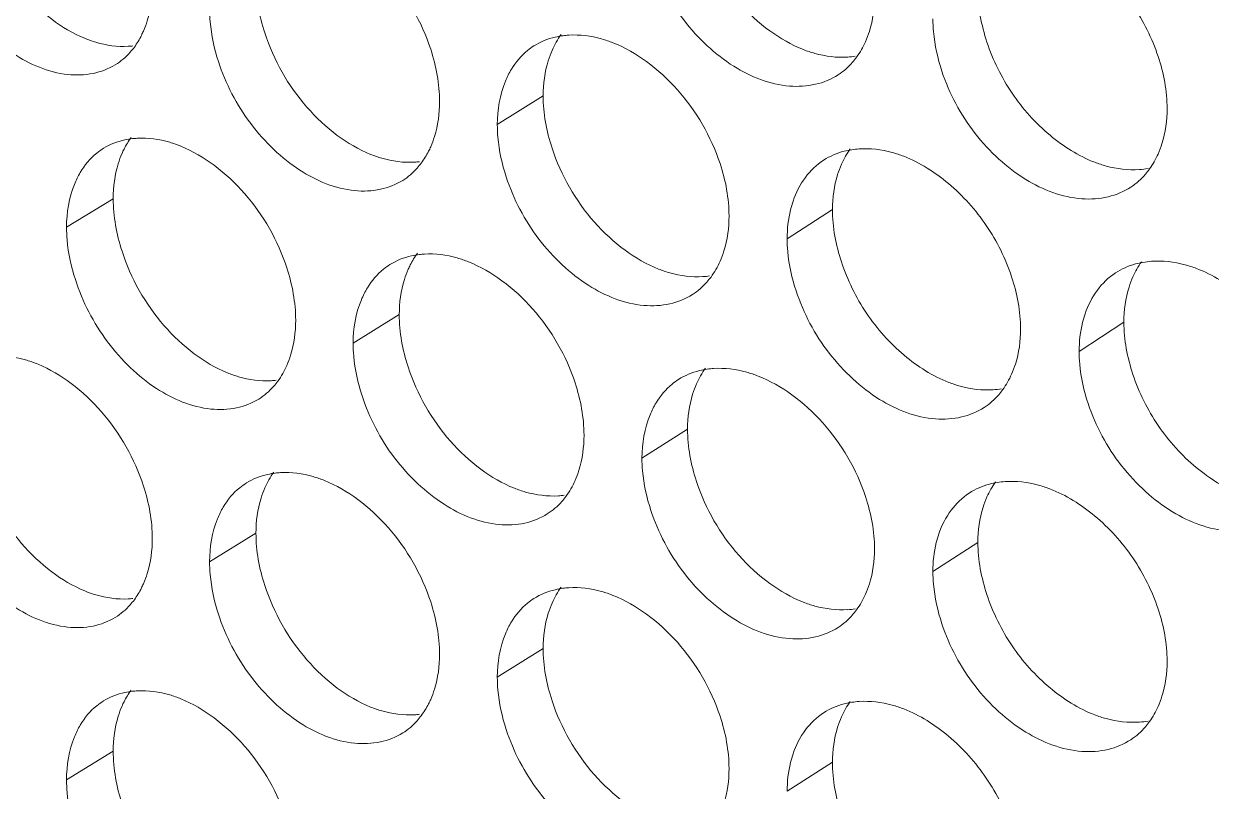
# Model space of a CAD drawing. Header units: millimetres. Extents: x 1177 to 4147, y 93 to 2194.
# Drawn here: x 2623.16 to 2640.08, y 692.39 to 703.32 of the extents above; entities that cross this region are included whole.
import ezdxf

# ---------------------------------------------------------------- set-up
doc = ezdxf.new("R2010")
doc.units = ezdxf.units.MM
doc.header["$LTSCALE"] = 0.1
doc.layers.get('0').update_dxf_attribs({"lineweight": 13})
doc.layers.add('标注', color=251, linetype='Continuous', lineweight=9)

# ---------------------------------------------------------------- blocks, each defined once
blk = doc.blocks.new('02')
for points, knots in [([(4627.348, 522.744), (4597.363, 531.299), (4553.55, 545.69), (4497.641, 568.487), (4458.71, 586.649), (4422.281, 606.068), (4388.51, 626.659), (4357.551, 648.334), (4338.416, 663.815), (4329.392, 671.722)], [0, 0, 0, 0, 0.278685, 0.411475, 0.539478, 0.662459, 0.780251, 0.892768, 1, 1, 1, 1]), ([(4626.906, 521.428), (4597.052, 529.945), (4553.424, 544.261), (4497.732, 566.923), (4458.929, 584.973), (4422.597, 604.269), (4388.892, 624.729), (4357.964, 646.263), (4338.829, 661.641), (4329.798, 669.496)], [0, 0, 0, 0, 0.278468, 0.411196, 0.539177, 0.662176, 0.780023, 0.892638, 1, 1, 1, 1]), ([(4628.518, 518.372), (4598.337, 526.935), (4554.235, 541.353), (4497.955, 564.22), (4458.766, 582.448), (4422.099, 601.945), (4388.114, 622.628), (4356.965, 644.402), (4337.717, 659.96), (4328.641, 667.907)], [0, 0, 0, 0, 0.278732, 0.411552, 0.539576, 0.662563, 0.780343, 0.892822, 1, 1, 1, 1]), ([(4328.202, 667.332), (4337.3, 659.316), (4356.601, 643.626), (4387.852, 621.677), (4421.956, 600.844), (4458.755, 581.215), (4498.091, 562.874), (4554.59, 539.876), (4598.873, 525.389), (4629.18, 516.79)], [0, 0, 0, 0, 0.107262, 0.219794, 0.337581, 0.460553, 0.588547, 0.721328, 1, 1, 1, 1])]:
    blk.add_open_spline(points, degree=3, knots=knots)
at = {"layer": '标注'}
for p, q in [((4527.071, 594.55), (4526.138, 593.963)), ((4518.32, 592.454), (4517.37, 591.874)), ((4518.32, 592.454), (4517.37, 591.874)), ((4532.96, 592.232), (4532.038, 591.64)), ((4524.143, 590.095), (4523.204, 589.51)), ((4524.143, 590.095), (4523.204, 589.51)), ((4538.893, 589.941), (4537.982, 589.345)), ((4530.01, 587.763), (4529.082, 587.173)), ((4530.01, 587.763), (4529.082, 587.173)), ((4521.226, 585.646), (4520.281, 585.064)), ((4535.921, 585.458), (4535.004, 584.864)), ((4535.921, 585.458), (4535.004, 584.864)), ((4527.071, 583.3), (4526.138, 582.713)), ((4518.32, 581.204), (4517.37, 580.624)), ((4532.96, 580.982), (4532.038, 580.39))]:
    blk.add_line(p, q, dxfattribs=at)
for centre, radius, start, end in [((4527.696, 594.084), 1.703, 93.4995, 97.4403), ((4518.536, 597.211), 1.657, 273.1165, 276.3409), ((4533.162, 597.039), 1.705, 273.7086, 278.7138), ((4518.899, 592.016), 1.671, 93.1402, 96.3143), ((4518.899, 592.016), 1.671, 93.1402, 96.3143), ((4533.615, 591.753), 1.719, 93.732, 98.663), ((4524.353, 594.876), 1.681, 273.3584, 276.8634), ((4539.089, 594.766), 1.722, 273.9384, 279.9366), ((4524.753, 589.635), 1.695, 93.382, 96.8256), ((4524.753, 589.635), 1.695, 93.382, 96.8256), ((4539.577, 589.449), 1.735, 93.9617, 99.8775), ((4530.215, 592.561), 1.697, 273.5926, 278.0992), ((4530.65, 587.29), 1.711, 93.6161, 98.0527), ((4530.65, 587.29), 1.711, 93.6161, 98.0527), ((4521.439, 590.412), 1.666, 273.2354, 276.9082), ((4521.439, 590.412), 1.666, 273.2354, 276.9082), ((4536.12, 590.274), 1.714, 273.8238, 279.3262), ((4521.82, 585.201), 1.68, 93.2591, 96.8777), ((4536.59, 584.972), 1.727, 93.8472, 99.2713), ((4536.59, 584.972), 1.727, 93.8472, 99.2713), ((4527.279, 588.09), 1.689, 273.4759, 277.4824), ((4527.279, 588.09), 1.689, 273.4759, 277.4824), ((4527.696, 582.834), 1.703, 93.4995, 97.4403), ((4518.536, 585.961), 1.657, 273.1165, 276.3409), ((4533.162, 585.789), 1.705, 273.7086, 278.7138), ((4533.162, 585.789), 1.705, 273.7086, 278.7138), ((4518.899, 580.766), 1.671, 93.1402, 96.3143), ((4533.615, 580.503), 1.719, 93.732, 98.663), ((4524.353, 583.626), 1.681, 273.3584, 276.8634), ((4539.089, 583.516), 1.722, 273.9384, 279.9366), ((4539.089, 583.516), 1.722, 273.9384, 279.9366)]:
    blk.add_arc(centre, radius, start, end, dxfattribs=at)
for points, knots in [([(4515.425, 599.27), (4515.425, 598.909), (4515.6, 597.97), (4516.216, 596.874), (4517.032, 596.1), (4517.5, 595.817), (4517.74, 595.719)], [0, 0, 0, 0, 0.243755, 0.63494, 0.825083, 1, 1, 1, 1]), ([(4530.01, 599.013), (4530.01, 598.652), (4530.189, 597.714), (4530.818, 596.624), (4531.649, 595.861), (4532.126, 595.584), (4532.37, 595.489)], [0, 0, 0, 0, 0.242946, 0.633213, 0.82381, 1, 1, 1, 1]), ([(4524.963, 594.431), (4524.963, 594.791), (4524.785, 595.73), (4524.159, 596.822), (4523.334, 597.591), (4522.86, 597.871), (4522.619, 597.968)], [0, 0, 0, 0, 0.243126, 0.633835, 0.824352, 1, 1, 1, 1]), ([(4539.773, 594.287), (4539.773, 594.647), (4539.628, 595.395), (4539.118, 596.419), (4538.355, 597.266), (4537.717, 597.67), (4537.385, 597.797)], [0, 0, 0, 0, 0.242103, 0.502254, 0.761298, 1, 1, 1, 1]), ([(4514.648, 597.624), (4514.793, 597.173), (4515.124, 596.527), (4515.744, 595.824), (4516.404, 595.282), (4517.165, 594.953), (4517.903, 594.975), (4518.224, 595.096), (4518.362, 595.181)], [0, 0, 0, 0, 0.285015, 0.426566, 0.56171, 0.798641, 0.902454, 1, 1, 1, 1]), ([(4529.265, 597.358), (4529.413, 596.905), (4529.755, 596.258), (4530.393, 595.559), (4531.074, 595.024), (4531.856, 594.711), (4532.608, 594.753), (4532.934, 594.884), (4533.074, 594.974)], [0, 0, 0, 0, 0.283024, 0.423982, 0.55887, 0.796498, 0.901283, 1, 1, 1, 1]), ([(4521.226, 596.896), (4521.226, 596.536), (4521.402, 595.597), (4522.024, 594.504), (4522.845, 593.733), (4523.318, 593.453), (4523.559, 593.356)], [0, 0, 0, 0, 0.243429, 0.634245, 0.824571, 1, 1, 1, 1]), ([(4518.936, 595.866), (4518.965, 595.934), (4519.074, 596.229), (4519.116, 596.547), (4519.116, 596.787)], [0, 0, 0, 0, 0.236199, 1, 1, 1, 1]), ([(4533.633, 595.651), (4533.664, 595.72), (4533.774, 596.015), (4533.817, 596.334), (4533.817, 596.574)], [0, 0, 0, 0, 0.236936, 1, 1, 1, 1]), ([(4535.921, 596.708), (4535.921, 596.348), (4536.065, 595.6), (4536.572, 594.575), (4537.331, 593.727), (4537.967, 593.323), (4538.298, 593.196)], [0, 0, 0, 0, 0.242407, 0.502714, 0.761597, 1, 1, 1, 1]), ([(4520.281, 596.314), (4520.281, 596.227), (4520.299, 595.866), (4520.377, 595.509), (4520.461, 595.247)], [0, 0, 0, 0, 0.239348, 1, 1, 1, 1]), ([(4535.004, 596.114), (4535.004, 596.028), (4535.022, 595.667), (4535.102, 595.311), (4535.188, 595.05)], [0, 0, 0, 0, 0.239546, 1, 1, 1, 1]), ([(4518.75, 595.541), (4518.805, 595.616), (4518.87, 595.724), (4518.923, 595.837), (4518.936, 595.866)], [0, 0, 0, 0, 0.744058, 1, 1, 1, 1]), ([(4517.74, 595.719), (4517.814, 595.688), (4518.098, 595.588), (4518.405, 595.544), (4518.626, 595.557)], [0, 0, 0, 0, 0.265516, 1, 1, 1, 1]), ([(4527.475, 595.773), (4527.422, 595.766), (4527.215, 595.729), (4527.016, 595.648), (4526.884, 595.565)], [0, 0, 0, 0, 0.256726, 1, 1, 1, 1]), ([(4528.493, 595.629), (4528.417, 595.659), (4528.127, 595.757), (4527.816, 595.798), (4527.592, 595.784)], [0, 0, 0, 0, 0.265131, 1, 1, 1, 1]), ([(4530.855, 592.103), (4530.855, 592.463), (4530.675, 593.402), (4530.044, 594.491), (4529.212, 595.255), (4528.736, 595.533), (4528.493, 595.629)], [0, 0, 0, 0, 0.242804, 0.633144, 0.823843, 1, 1, 1, 1]), ([(4518.362, 595.181), (4518.475, 595.25), (4518.612, 595.367), (4518.723, 595.505), (4518.75, 595.541)], [0, 0, 0, 0, 0.744664, 1, 1, 1, 1]), ([(4526.884, 595.565), (4526.838, 595.536), (4526.659, 595.407), (4526.513, 595.233), (4526.427, 595.091)], [0, 0, 0, 0, 0.246012, 1, 1, 1, 1]), ([(4527.253, 595.473), (4527.223, 595.404), (4527.113, 595.109), (4527.071, 594.79), (4527.071, 594.55)], [0, 0, 0, 0, 0.236551, 1, 1, 1, 1]), ([(4532.37, 595.489), (4532.445, 595.46), (4532.736, 595.362), (4533.048, 595.323), (4533.272, 595.338)], [0, 0, 0, 0, 0.264749, 1, 1, 1, 1]), ([(4520.461, 595.247), (4520.608, 594.795), (4520.943, 594.149), (4521.57, 593.447), (4522.239, 592.908), (4523.008, 592.586), (4523.752, 592.616), (4524.075, 592.741), (4524.214, 592.827)], [0, 0, 0, 0, 0.284212, 0.425524, 0.560563, 0.797774, 0.901979, 1, 1, 1, 1]), ([(4533.074, 594.974), (4533.184, 595.045), (4533.317, 595.163), (4533.426, 595.3), (4533.452, 595.336)], [0, 0, 0, 0, 0.745243, 1, 1, 1, 1]), ([(4526.427, 595.091), (4526.379, 595.013), (4526.203, 594.663), (4526.138, 594.263), (4526.138, 593.963)], [0, 0, 0, 0, 0.233654, 1, 1, 1, 1]), ([(4535.188, 595.05), (4535.338, 594.596), (4535.684, 593.948), (4536.329, 593.252), (4537.019, 592.72), (4537.809, 592.413), (4538.567, 592.463), (4538.895, 592.599), (4539.035, 592.691)], [0, 0, 0, 0, 0.282242, 0.422968, 0.557759, 0.795664, 0.900828, 1, 1, 1, 1]), ([(4524.782, 593.51), (4524.812, 593.578), (4524.921, 593.873), (4524.963, 594.191), (4524.963, 594.431)], [0, 0, 0, 0, 0.236494, 1, 1, 1, 1]), ([(4527.071, 594.55), (4527.071, 594.19), (4527.249, 593.252), (4527.876, 592.16), (4528.704, 591.395), (4529.179, 591.117), (4529.422, 591.021)], [0, 0, 0, 0, 0.243106, 0.633556, 0.824063, 1, 1, 1, 1]), ([(4539.589, 593.364), (4539.619, 593.432), (4539.73, 593.728), (4539.773, 594.047), (4539.773, 594.287)], [0, 0, 0, 0, 0.23723, 1, 1, 1, 1]), ([(4526.138, 593.963), (4526.138, 593.877), (4526.155, 593.516), (4526.234, 593.159), (4526.319, 592.897)], [0, 0, 0, 0, 0.239426, 1, 1, 1, 1]), ([(4518.715, 593.677), (4518.662, 593.671), (4518.455, 593.638), (4518.255, 593.561), (4518.122, 593.48)], [0, 0, 0, 0, 0.257038, 1, 1, 1, 1]), ([(4518.715, 593.677), (4518.662, 593.671), (4518.455, 593.638), (4518.255, 593.561), (4518.122, 593.48)], [0, 0, 0, 0, 0.257038, 1, 1, 1, 1]), ([(4518.684, 593.7), (4518.63, 593.625), (4518.565, 593.518), (4518.512, 593.405), (4518.499, 593.376)], [0, 0, 0, 0, 0.744038, 1, 1, 1, 1]), ([(4518.684, 593.7), (4518.63, 593.625), (4518.565, 593.518), (4518.512, 593.405), (4518.499, 593.376)], [0, 0, 0, 0, 0.744038, 1, 1, 1, 1]), ([(4519.698, 593.523), (4519.624, 593.553), (4519.338, 593.654), (4519.03, 593.697), (4518.807, 593.685)], [0, 0, 0, 0, 0.265596, 1, 1, 1, 1]), ([(4519.698, 593.523), (4519.624, 593.553), (4519.338, 593.654), (4519.03, 593.697), (4518.807, 593.685)], [0, 0, 0, 0, 0.265596, 1, 1, 1, 1]), ([(4518.122, 593.48), (4518.074, 593.45), (4517.887, 593.318), (4517.737, 593.137), (4517.649, 592.988)], [0, 0, 0, 0, 0.245477, 1, 1, 1, 1]), ([(4518.122, 593.48), (4518.074, 593.45), (4517.887, 593.318), (4517.737, 593.137), (4517.649, 592.988)], [0, 0, 0, 0, 0.245477, 1, 1, 1, 1]), ([(4522.034, 589.98), (4522.034, 590.341), (4521.856, 591.28), (4521.233, 592.373), (4520.411, 593.144), (4519.939, 593.425), (4519.698, 593.523)], [0, 0, 0, 0, 0.243289, 0.634182, 0.824608, 1, 1, 1, 1]), ([(4522.034, 589.98), (4522.034, 590.341), (4521.856, 591.28), (4521.233, 592.373), (4520.411, 593.144), (4519.939, 593.425), (4519.698, 593.523)], [0, 0, 0, 0, 0.243289, 0.634182, 0.824608, 1, 1, 1, 1]), ([(4524.591, 593.179), (4524.647, 593.255), (4524.714, 593.364), (4524.769, 593.48), (4524.782, 593.51)], [0, 0, 0, 0, 0.744156, 1, 1, 1, 1]), ([(4533.356, 593.452), (4533.304, 593.444), (4533.102, 593.404), (4532.909, 593.322), (4532.78, 593.24)], [0, 0, 0, 0, 0.256287, 1, 1, 1, 1]), ([(4534.41, 593.317), (4534.334, 593.347), (4534.042, 593.444), (4533.729, 593.483), (4533.503, 593.468)], [0, 0, 0, 0, 0.264829, 1, 1, 1, 1]), ([(4518.499, 593.376), (4518.469, 593.308), (4518.361, 593.012), (4518.32, 592.694), (4518.32, 592.454)], [0, 0, 0, 0, 0.236109, 1, 1, 1, 1]), ([(4518.499, 593.376), (4518.469, 593.308), (4518.361, 593.012), (4518.32, 592.694), (4518.32, 592.454)], [0, 0, 0, 0, 0.236109, 1, 1, 1, 1]), ([(4523.559, 593.356), (4523.633, 593.326), (4523.92, 593.227), (4524.229, 593.185), (4524.452, 593.198)], [0, 0, 0, 0, 0.265204, 1, 1, 1, 1]), ([(4524.214, 592.827), (4524.323, 592.895), (4524.456, 593.01), (4524.565, 593.144), (4524.591, 593.179)], [0, 0, 0, 0, 0.745099, 1, 1, 1, 1]), ([(4532.78, 593.24), (4532.637, 593.148), (4532.377, 592.897), (4532.218, 592.577), (4532.159, 592.405)], [0, 0, 0, 0, 0.484049, 1, 1, 1, 1]), ([(4536.79, 589.802), (4536.79, 590.162), (4536.645, 590.91), (4536.137, 591.935), (4535.377, 592.783), (4534.741, 593.189), (4534.41, 593.317)], [0, 0, 0, 0, 0.242263, 0.502569, 0.761592, 1, 1, 1, 1]), ([(4538.298, 593.196), (4538.374, 593.167), (4538.667, 593.07), (4538.981, 593.033), (4539.207, 593.048)], [0, 0, 0, 0, 0.264454, 1, 1, 1, 1]), ([(4517.649, 592.988), (4517.603, 592.911), (4517.433, 592.564), (4517.37, 592.17), (4517.37, 591.874)], [0, 0, 0, 0, 0.233202, 1, 1, 1, 1]), ([(4517.649, 592.988), (4517.603, 592.911), (4517.433, 592.564), (4517.37, 592.17), (4517.37, 591.874)], [0, 0, 0, 0, 0.233202, 1, 1, 1, 1]), ([(4533.143, 593.155), (4533.113, 593.087), (4533.003, 592.791), (4532.96, 592.472), (4532.96, 592.232)], [0, 0, 0, 0, 0.236846, 1, 1, 1, 1]), ([(4539.035, 592.691), (4539.145, 592.763), (4539.279, 592.883), (4539.388, 593.022), (4539.415, 593.059)], [0, 0, 0, 0, 0.745335, 1, 1, 1, 1]), ([(4526.319, 592.897), (4526.467, 592.445), (4526.807, 591.798), (4527.441, 591.099), (4528.118, 590.562), (4528.895, 590.246), (4529.645, 590.284), (4529.97, 590.413), (4530.11, 590.502)], [0, 0, 0, 0, 0.283418, 0.424493, 0.559431, 0.79692, 0.901513, 1, 1, 1, 1]), ([(4518.32, 592.454), (4518.32, 592.094), (4518.495, 591.155), (4519.114, 590.06), (4519.933, 589.288), (4520.403, 589.007), (4520.644, 588.909)], [0, 0, 0, 0, 0.243591, 0.634592, 0.824826, 1, 1, 1, 1]), ([(4518.32, 592.454), (4518.32, 592.094), (4518.495, 591.155), (4519.114, 590.06), (4519.933, 589.288), (4520.403, 589.007), (4520.644, 588.909)], [0, 0, 0, 0, 0.243591, 0.634592, 0.824826, 1, 1, 1, 1]), ([(4532.159, 592.405), (4532.139, 592.347), (4532.066, 592.098), (4532.038, 591.837), (4532.038, 591.64)], [0, 0, 0, 0, 0.239111, 1, 1, 1, 1]), ([(4532.96, 592.232), (4532.96, 591.872), (4533.104, 591.124), (4533.608, 590.098), (4534.364, 589.248), (4534.999, 588.842), (4535.328, 588.714)], [0, 0, 0, 0, 0.242567, 0.503029, 0.761892, 1, 1, 1, 1]), ([(4530.672, 591.181), (4530.702, 591.249), (4530.812, 591.544), (4530.855, 591.863), (4530.855, 592.103)], [0, 0, 0, 0, 0.236789, 1, 1, 1, 1]), ([(4517.37, 591.874), (4517.37, 591.787), (4517.387, 591.426), (4517.465, 591.069), (4517.549, 590.807)], [0, 0, 0, 0, 0.23931, 1, 1, 1, 1]), ([(4517.37, 591.874), (4517.37, 591.787), (4517.387, 591.426), (4517.465, 591.069), (4517.549, 590.807)], [0, 0, 0, 0, 0.23931, 1, 1, 1, 1]), ([(4532.038, 591.64), (4532.038, 591.554), (4532.055, 591.193), (4532.135, 590.836), (4532.221, 590.576)], [0, 0, 0, 0, 0.239506, 1, 1, 1, 1]), ([(4524.551, 591.318), (4524.497, 591.312), (4524.288, 591.276), (4524.086, 591.197), (4523.953, 591.113)], [0, 0, 0, 0, 0.256955, 1, 1, 1, 1]), ([(4524.551, 591.318), (4524.497, 591.312), (4524.288, 591.276), (4524.086, 591.197), (4523.953, 591.113)], [0, 0, 0, 0, 0.256955, 1, 1, 1, 1]), ([(4524.514, 591.347), (4524.458, 591.271), (4524.391, 591.162), (4524.337, 591.046), (4524.324, 591.017)], [0, 0, 0, 0, 0.744132, 1, 1, 1, 1]), ([(4524.514, 591.347), (4524.458, 591.271), (4524.391, 591.162), (4524.337, 591.046), (4524.324, 591.017)], [0, 0, 0, 0, 0.744132, 1, 1, 1, 1]), ([(4525.55, 591.17), (4525.475, 591.2), (4525.187, 591.299), (4524.876, 591.341), (4524.653, 591.327)], [0, 0, 0, 0, 0.265285, 1, 1, 1, 1]), ([(4525.55, 591.17), (4525.475, 591.2), (4525.187, 591.299), (4524.876, 591.341), (4524.653, 591.327)], [0, 0, 0, 0, 0.265285, 1, 1, 1, 1]), ([(4523.953, 591.113), (4523.907, 591.084), (4523.727, 590.956), (4523.581, 590.783), (4523.494, 590.641)], [0, 0, 0, 0, 0.245938, 1, 1, 1, 1]), ([(4523.953, 591.113), (4523.907, 591.084), (4523.727, 590.956), (4523.581, 590.783), (4523.494, 590.641)], [0, 0, 0, 0, 0.245938, 1, 1, 1, 1]), ([(4524.324, 591.017), (4524.294, 590.949), (4524.185, 590.653), (4524.143, 590.335), (4524.143, 590.095)], [0, 0, 0, 0, 0.236404, 1, 1, 1, 1]), ([(4524.324, 591.017), (4524.294, 590.949), (4524.185, 590.653), (4524.143, 590.335), (4524.143, 590.095)], [0, 0, 0, 0, 0.236404, 1, 1, 1, 1]), ([(4527.903, 587.638), (4527.903, 587.999), (4527.725, 588.938), (4527.096, 590.028), (4526.268, 590.795), (4525.793, 591.073), (4525.55, 591.17)], [0, 0, 0, 0, 0.242965, 0.633489, 0.824097, 1, 1, 1, 1]), ([(4527.903, 587.638), (4527.903, 587.999), (4527.725, 588.938), (4527.096, 590.028), (4526.268, 590.795), (4525.793, 591.073), (4525.55, 591.17)], [0, 0, 0, 0, 0.242965, 0.633489, 0.824097, 1, 1, 1, 1]), ([(4529.422, 591.021), (4529.497, 590.992), (4529.786, 590.893), (4530.097, 590.853), (4530.321, 590.868)], [0, 0, 0, 0, 0.264899, 1, 1, 1, 1]), ([(4539.279, 591.159), (4539.229, 591.15), (4539.032, 591.106), (4538.844, 591.024), (4538.719, 590.942)], [0, 0, 0, 0, 0.255872, 1, 1, 1, 1]), ([(4540.371, 591.033), (4540.295, 591.062), (4540, 591.158), (4539.684, 591.196), (4539.457, 591.18)], [0, 0, 0, 0, 0.264534, 1, 1, 1, 1]), ([(4542.768, 587.53), (4542.768, 587.89), (4542.622, 588.637), (4542.109, 589.66), (4541.344, 590.505), (4540.704, 590.907), (4540.371, 591.033)], [0, 0, 0, 0, 0.241944, 0.50194, 0.761004, 1, 1, 1, 1]), ([(4517.549, 590.807), (4517.695, 590.356), (4518.028, 589.71), (4518.651, 589.007), (4519.316, 588.466), (4520.081, 588.141), (4520.822, 588.167), (4521.144, 588.29), (4521.283, 588.376)], [0, 0, 0, 0, 0.284613, 0.426043, 0.561135, 0.798206, 0.902216, 1, 1, 1, 1]), ([(4517.549, 590.807), (4517.695, 590.356), (4518.028, 589.71), (4518.651, 589.007), (4519.316, 588.466), (4520.081, 588.141), (4520.822, 588.167), (4521.144, 588.29), (4521.283, 588.376)], [0, 0, 0, 0, 0.284613, 0.426043, 0.561135, 0.798206, 0.902216, 1, 1, 1, 1]), ([(4530.11, 590.502), (4530.219, 590.571), (4530.353, 590.688), (4530.461, 590.824), (4530.488, 590.86)], [0, 0, 0, 0, 0.745196, 1, 1, 1, 1]), ([(4538.719, 590.942), (4538.578, 590.849), (4538.322, 590.6), (4538.163, 590.283), (4538.104, 590.113)], [0, 0, 0, 0, 0.48481, 1, 1, 1, 1]), ([(4539.077, 590.865), (4539.047, 590.797), (4538.936, 590.501), (4538.893, 590.182), (4538.893, 589.941)], [0, 0, 0, 0, 0.237139, 1, 1, 1, 1]), ([(4523.494, 590.641), (4523.447, 590.563), (4523.27, 590.212), (4523.204, 589.81), (4523.204, 589.51)], [0, 0, 0, 0, 0.233396, 1, 1, 1, 1]), ([(4523.494, 590.641), (4523.447, 590.563), (4523.27, 590.212), (4523.204, 589.81), (4523.204, 589.51)], [0, 0, 0, 0, 0.233396, 1, 1, 1, 1]), ([(4532.221, 590.576), (4532.37, 590.122), (4532.714, 589.474), (4533.356, 588.777), (4534.041, 588.243), (4534.827, 587.934), (4535.582, 587.98), (4535.909, 588.113), (4536.049, 588.204)], [0, 0, 0, 0, 0.282632, 0.423473, 0.558313, 0.796079, 0.901055, 1, 1, 1, 1]), ([(4524.143, 590.095), (4524.143, 589.734), (4524.32, 588.796), (4524.944, 587.704), (4525.769, 586.936), (4526.243, 586.657), (4526.485, 586.56)], [0, 0, 0, 0, 0.243267, 0.6339, 0.824316, 1, 1, 1, 1]), ([(4524.143, 590.095), (4524.143, 589.734), (4524.32, 588.796), (4524.944, 587.704), (4525.769, 586.936), (4526.243, 586.657), (4526.485, 586.56)], [0, 0, 0, 0, 0.243267, 0.6339, 0.824316, 1, 1, 1, 1]), ([(4538.104, 590.113), (4538.084, 590.054), (4538.01, 589.805), (4537.982, 589.543), (4537.982, 589.345)], [0, 0, 0, 0, 0.239305, 1, 1, 1, 1]), ([(4521.853, 589.06), (4521.883, 589.128), (4521.992, 589.423), (4522.034, 589.741), (4522.034, 589.98)], [0, 0, 0, 0, 0.236346, 1, 1, 1, 1]), ([(4521.853, 589.06), (4521.883, 589.128), (4521.992, 589.423), (4522.034, 589.741), (4522.034, 589.98)], [0, 0, 0, 0, 0.236346, 1, 1, 1, 1]), ([(4536.606, 588.879), (4536.636, 588.947), (4536.747, 589.243), (4536.79, 589.562), (4536.79, 589.802)], [0, 0, 0, 0, 0.237083, 1, 1, 1, 1]), ([(4538.893, 589.941), (4538.893, 589.581), (4539.037, 588.834), (4539.546, 587.809), (4540.308, 586.963), (4540.946, 586.561), (4541.278, 586.435)], [0, 0, 0, 0, 0.242248, 0.5024, 0.761305, 1, 1, 1, 1]), ([(4523.204, 589.51), (4523.204, 589.423), (4523.221, 589.062), (4523.3, 588.705), (4523.385, 588.444)], [0, 0, 0, 0, 0.239387, 1, 1, 1, 1]), ([(4523.204, 589.51), (4523.204, 589.423), (4523.221, 589.062), (4523.3, 588.705), (4523.385, 588.444)], [0, 0, 0, 0, 0.239387, 1, 1, 1, 1]), ([(4537.982, 589.345), (4537.982, 589.259), (4537.999, 588.898), (4538.079, 588.542), (4538.166, 588.282)], [0, 0, 0, 0, 0.239586, 1, 1, 1, 1]), ([(4516.789, 589.085), (4516.715, 589.115), (4516.43, 589.216), (4516.123, 589.26), (4515.901, 589.249)], [0, 0, 0, 0, 0.265755, 1, 1, 1, 1]), ([(4519.116, 585.537), (4519.116, 585.898), (4518.939, 586.837), (4518.318, 587.931), (4517.499, 588.704), (4517.029, 588.987), (4516.789, 589.085)], [0, 0, 0, 0, 0.243452, 0.63453, 0.824864, 1, 1, 1, 1]), ([(4520.644, 588.909), (4520.718, 588.879), (4521.004, 588.779), (4521.311, 588.736), (4521.533, 588.749)], [0, 0, 0, 0, 0.265359, 1, 1, 1, 1]), ([(4520.644, 588.909), (4520.718, 588.879), (4521.004, 588.779), (4521.311, 588.736), (4521.533, 588.749)], [0, 0, 0, 0, 0.265359, 1, 1, 1, 1]), ([(4530.41, 588.984), (4530.357, 588.977), (4530.153, 588.938), (4529.957, 588.857), (4529.827, 588.774)], [0, 0, 0, 0, 0.256503, 1, 1, 1, 1]), ([(4530.41, 588.984), (4530.357, 588.977), (4530.153, 588.938), (4529.957, 588.857), (4529.827, 588.774)], [0, 0, 0, 0, 0.256503, 1, 1, 1, 1]), ([(4531.446, 588.844), (4531.37, 588.874), (4531.079, 588.972), (4530.767, 589.012), (4530.542, 588.998)], [0, 0, 0, 0, 0.264979, 1, 1, 1, 1]), ([(4531.446, 588.844), (4531.37, 588.874), (4531.079, 588.972), (4530.767, 589.012), (4530.542, 588.998)], [0, 0, 0, 0, 0.264979, 1, 1, 1, 1]), ([(4533.817, 585.324), (4533.817, 585.684), (4533.637, 586.623), (4533.002, 587.711), (4532.168, 588.473), (4531.69, 588.749), (4531.446, 588.844)], [0, 0, 0, 0, 0.242644, 0.632801, 0.82359, 1, 1, 1, 1]), ([(4533.817, 585.324), (4533.817, 585.684), (4533.637, 586.623), (4533.002, 587.711), (4532.168, 588.473), (4531.69, 588.749), (4531.446, 588.844)], [0, 0, 0, 0, 0.242644, 0.632801, 0.82359, 1, 1, 1, 1]), ([(4521.283, 588.376), (4521.395, 588.445), (4521.532, 588.563), (4521.643, 588.701), (4521.669, 588.738)], [0, 0, 0, 0, 0.744745, 1, 1, 1, 1]), ([(4521.283, 588.376), (4521.395, 588.445), (4521.532, 588.563), (4521.643, 588.701), (4521.669, 588.738)], [0, 0, 0, 0, 0.744745, 1, 1, 1, 1]), ([(4529.827, 588.774), (4529.781, 588.745), (4529.602, 588.615), (4529.457, 588.441), (4529.37, 588.298)], [0, 0, 0, 0, 0.246085, 1, 1, 1, 1]), ([(4529.827, 588.774), (4529.781, 588.745), (4529.602, 588.615), (4529.457, 588.441), (4529.37, 588.298)], [0, 0, 0, 0, 0.246085, 1, 1, 1, 1]), ([(4530.192, 588.685), (4530.162, 588.617), (4530.052, 588.322), (4530.01, 588.003), (4530.01, 587.763)], [0, 0, 0, 0, 0.236699, 1, 1, 1, 1]), ([(4530.192, 588.685), (4530.162, 588.617), (4530.052, 588.322), (4530.01, 588.003), (4530.01, 587.763)], [0, 0, 0, 0, 0.236699, 1, 1, 1, 1]), ([(4535.328, 588.714), (4535.404, 588.685), (4535.696, 588.588), (4536.009, 588.549), (4536.234, 588.564)], [0, 0, 0, 0, 0.264601, 1, 1, 1, 1]), ([(4523.385, 588.444), (4523.532, 587.991), (4523.869, 587.345), (4524.5, 586.645), (4525.173, 586.107), (4525.946, 585.787), (4526.693, 585.821), (4527.017, 585.948), (4527.156, 586.036)], [0, 0, 0, 0, 0.283814, 0.425007, 0.559995, 0.797345, 0.901745, 1, 1, 1, 1]), ([(4523.385, 588.444), (4523.532, 587.991), (4523.869, 587.345), (4524.5, 586.645), (4525.173, 586.107), (4525.946, 585.787), (4526.693, 585.821), (4527.017, 585.948), (4527.156, 586.036)], [0, 0, 0, 0, 0.283814, 0.425007, 0.559995, 0.797345, 0.901745, 1, 1, 1, 1]), ([(4536.049, 588.204), (4536.159, 588.276), (4536.293, 588.394), (4536.402, 588.532), (4536.428, 588.569)], [0, 0, 0, 0, 0.74529, 1, 1, 1, 1]), ([(4529.37, 588.298), (4529.323, 588.221), (4529.148, 587.871), (4529.082, 587.472), (4529.082, 587.173)], [0, 0, 0, 0, 0.23391, 1, 1, 1, 1]), ([(4529.37, 588.298), (4529.323, 588.221), (4529.148, 587.871), (4529.082, 587.472), (4529.082, 587.173)], [0, 0, 0, 0, 0.23391, 1, 1, 1, 1]), ([(4538.166, 588.282), (4538.317, 587.827), (4538.665, 587.179), (4539.314, 586.484), (4540.007, 585.953), (4540.802, 585.65), (4541.563, 585.704), (4541.891, 585.842), (4542.032, 585.935)], [0, 0, 0, 0, 0.281854, 0.422466, 0.557209, 0.795252, 0.900604, 1, 1, 1, 1]), ([(4515.425, 588.02), (4515.425, 587.659), (4515.6, 586.72), (4516.216, 585.624), (4517.032, 584.85), (4517.5, 584.567), (4517.74, 584.469)], [0, 0, 0, 0, 0.243755, 0.63494, 0.825083, 1, 1, 1, 1]), ([(4527.721, 586.717), (4527.752, 586.785), (4527.861, 587.08), (4527.903, 587.398), (4527.903, 587.638)], [0, 0, 0, 0, 0.236641, 1, 1, 1, 1]), ([(4527.721, 586.717), (4527.752, 586.785), (4527.861, 587.08), (4527.903, 587.398), (4527.903, 587.638)], [0, 0, 0, 0, 0.236641, 1, 1, 1, 1]), ([(4530.01, 587.763), (4530.01, 587.402), (4530.189, 586.464), (4530.818, 585.374), (4531.649, 584.611), (4532.126, 584.334), (4532.37, 584.239)], [0, 0, 0, 0, 0.242946, 0.633213, 0.82381, 1, 1, 1, 1]), ([(4530.01, 587.763), (4530.01, 587.402), (4530.189, 586.464), (4530.818, 585.374), (4531.649, 584.611), (4532.126, 584.334), (4532.37, 584.239)], [0, 0, 0, 0, 0.242946, 0.633213, 0.82381, 1, 1, 1, 1]), ([(4529.082, 587.173), (4529.082, 587.087), (4529.1, 586.726), (4529.179, 586.369), (4529.265, 586.108)], [0, 0, 0, 0, 0.239466, 1, 1, 1, 1]), ([(4529.082, 587.173), (4529.082, 587.087), (4529.1, 586.726), (4529.179, 586.369), (4529.265, 586.108)], [0, 0, 0, 0, 0.239466, 1, 1, 1, 1]), ([(4522.619, 586.718), (4522.544, 586.748), (4522.257, 586.848), (4521.947, 586.89), (4521.724, 586.878)], [0, 0, 0, 0, 0.26544, 1, 1, 1, 1]), ([(4521.032, 586.668), (4520.984, 586.639), (4520.798, 586.506), (4520.648, 586.325), (4520.56, 586.177)], [0, 0, 0, 0, 0.245581, 1, 1, 1, 1]), ([(4521.619, 586.868), (4521.566, 586.862), (4521.361, 586.827), (4521.163, 586.749), (4521.032, 586.668)], [0, 0, 0, 0, 0.256832, 1, 1, 1, 1]), ([(4524.963, 583.181), (4524.963, 583.541), (4524.785, 584.48), (4524.159, 585.572), (4523.334, 586.341), (4522.86, 586.621), (4522.619, 586.718)], [0, 0, 0, 0, 0.243126, 0.633835, 0.824352, 1, 1, 1, 1]), ([(4536.312, 586.677), (4536.261, 586.669), (4536.062, 586.626), (4535.871, 586.544), (4535.744, 586.462)], [0, 0, 0, 0, 0.256076, 1, 1, 1, 1]), ([(4536.312, 586.677), (4536.261, 586.669), (4536.062, 586.626), (4535.871, 586.544), (4535.744, 586.462)], [0, 0, 0, 0, 0.256076, 1, 1, 1, 1]), ([(4537.385, 586.547), (4537.309, 586.576), (4537.016, 586.673), (4536.701, 586.711), (4536.474, 586.696)], [0, 0, 0, 0, 0.264681, 1, 1, 1, 1]), ([(4537.385, 586.547), (4537.309, 586.576), (4537.016, 586.673), (4536.701, 586.711), (4536.474, 586.696)], [0, 0, 0, 0, 0.264681, 1, 1, 1, 1]), ([(4521.406, 586.568), (4521.376, 586.5), (4521.267, 586.204), (4521.226, 585.886), (4521.226, 585.646)], [0, 0, 0, 0, 0.236256, 1, 1, 1, 1]), ([(4526.485, 586.56), (4526.56, 586.531), (4526.848, 586.432), (4527.158, 586.391), (4527.381, 586.404)], [0, 0, 0, 0, 0.265051, 1, 1, 1, 1]), ([(4526.485, 586.56), (4526.56, 586.531), (4526.848, 586.432), (4527.158, 586.391), (4527.381, 586.404)], [0, 0, 0, 0, 0.265051, 1, 1, 1, 1]), ([(4535.744, 586.462), (4535.602, 586.37), (4535.344, 586.12), (4535.185, 585.801), (4535.126, 585.631)], [0, 0, 0, 0, 0.484433, 1, 1, 1, 1]), ([(4535.744, 586.462), (4535.602, 586.37), (4535.344, 586.12), (4535.185, 585.801), (4535.126, 585.631)], [0, 0, 0, 0, 0.484433, 1, 1, 1, 1]), ([(4539.773, 583.037), (4539.773, 583.397), (4539.628, 584.145), (4539.118, 585.169), (4538.355, 586.016), (4537.717, 586.42), (4537.385, 586.547)], [0, 0, 0, 0, 0.242103, 0.502254, 0.761298, 1, 1, 1, 1]), ([(4539.773, 583.037), (4539.773, 583.397), (4539.628, 584.145), (4539.118, 585.169), (4538.355, 586.016), (4537.717, 586.42), (4537.385, 586.547)], [0, 0, 0, 0, 0.242103, 0.502254, 0.761298, 1, 1, 1, 1]), ([(4514.648, 586.374), (4514.793, 585.923), (4515.124, 585.277), (4515.744, 584.574), (4516.404, 584.032), (4517.165, 583.703), (4517.903, 583.725), (4518.224, 583.846), (4518.362, 583.931)], [0, 0, 0, 0, 0.285015, 0.426566, 0.56171, 0.798641, 0.902454, 1, 1, 1, 1]), ([(4520.56, 586.177), (4520.514, 586.099), (4520.344, 585.752), (4520.281, 585.359), (4520.281, 585.064)], [0, 0, 0, 0, 0.233434, 1, 1, 1, 1]), ([(4527.156, 586.036), (4527.265, 586.105), (4527.399, 586.22), (4527.507, 586.355), (4527.534, 586.391)], [0, 0, 0, 0, 0.745148, 1, 1, 1, 1]), ([(4527.156, 586.036), (4527.265, 586.105), (4527.399, 586.22), (4527.507, 586.355), (4527.534, 586.391)], [0, 0, 0, 0, 0.745148, 1, 1, 1, 1]), ([(4536.105, 586.382), (4536.074, 586.313), (4535.964, 586.018), (4535.921, 585.699), (4535.921, 585.458)], [0, 0, 0, 0, 0.236993, 1, 1, 1, 1]), ([(4536.105, 586.382), (4536.074, 586.313), (4535.964, 586.018), (4535.921, 585.699), (4535.921, 585.458)], [0, 0, 0, 0, 0.236993, 1, 1, 1, 1]), ([(4529.265, 586.108), (4529.413, 585.655), (4529.755, 585.008), (4530.393, 584.309), (4531.074, 583.774), (4531.856, 583.461), (4532.608, 583.503), (4532.934, 583.634), (4533.074, 583.724)], [0, 0, 0, 0, 0.283024, 0.423982, 0.55887, 0.796498, 0.901283, 1, 1, 1, 1]), ([(4529.265, 586.108), (4529.413, 585.655), (4529.755, 585.008), (4530.393, 584.309), (4531.074, 583.774), (4531.856, 583.461), (4532.608, 583.503), (4532.934, 583.634), (4533.074, 583.724)], [0, 0, 0, 0, 0.283024, 0.423982, 0.55887, 0.796498, 0.901283, 1, 1, 1, 1]), ([(4518.936, 584.616), (4518.965, 584.684), (4519.074, 584.979), (4519.116, 585.297), (4519.116, 585.537)], [0, 0, 0, 0, 0.236199, 1, 1, 1, 1]), ([(4521.226, 585.646), (4521.226, 585.286), (4521.402, 584.347), (4522.024, 583.254), (4522.845, 582.483), (4523.318, 582.203), (4523.559, 582.106)], [0, 0, 0, 0, 0.243429, 0.634245, 0.824571, 1, 1, 1, 1]), ([(4535.126, 585.631), (4535.106, 585.572), (4535.033, 585.323), (4535.004, 585.062), (4535.004, 584.864)], [0, 0, 0, 0, 0.239208, 1, 1, 1, 1]), ([(4535.126, 585.631), (4535.106, 585.572), (4535.033, 585.323), (4535.004, 585.062), (4535.004, 584.864)], [0, 0, 0, 0, 0.239208, 1, 1, 1, 1]), ([(4535.921, 585.458), (4535.921, 585.098), (4536.065, 584.35), (4536.572, 583.325), (4537.331, 582.477), (4537.967, 582.073), (4538.298, 581.946)], [0, 0, 0, 0, 0.242407, 0.502714, 0.761597, 1, 1, 1, 1]), ([(4535.921, 585.458), (4535.921, 585.098), (4536.065, 584.35), (4536.572, 583.325), (4537.331, 582.477), (4537.967, 582.073), (4538.298, 581.946)], [0, 0, 0, 0, 0.242407, 0.502714, 0.761597, 1, 1, 1, 1]), ([(4533.633, 584.401), (4533.664, 584.47), (4533.774, 584.765), (4533.817, 585.084), (4533.817, 585.324)], [0, 0, 0, 0, 0.236936, 1, 1, 1, 1]), ([(4533.633, 584.401), (4533.664, 584.47), (4533.774, 584.765), (4533.817, 585.084), (4533.817, 585.324)], [0, 0, 0, 0, 0.236936, 1, 1, 1, 1]), ([(4520.281, 585.064), (4520.281, 584.977), (4520.299, 584.616), (4520.377, 584.259), (4520.461, 583.997)], [0, 0, 0, 0, 0.239348, 1, 1, 1, 1]), ([(4535.004, 584.864), (4535.004, 584.778), (4535.022, 584.417), (4535.102, 584.061), (4535.188, 583.8)], [0, 0, 0, 0, 0.239546, 1, 1, 1, 1]), ([(4535.004, 584.864), (4535.004, 584.778), (4535.022, 584.417), (4535.102, 584.061), (4535.188, 583.8)], [0, 0, 0, 0, 0.239546, 1, 1, 1, 1]), ([(4518.75, 584.291), (4518.805, 584.366), (4518.87, 584.474), (4518.923, 584.587), (4518.936, 584.616)], [0, 0, 0, 0, 0.744058, 1, 1, 1, 1]), ([(4527.475, 584.523), (4527.422, 584.516), (4527.215, 584.479), (4527.016, 584.398), (4526.884, 584.315)], [0, 0, 0, 0, 0.256726, 1, 1, 1, 1]), ([(4528.493, 584.379), (4528.417, 584.409), (4528.127, 584.507), (4527.816, 584.548), (4527.592, 584.534)], [0, 0, 0, 0, 0.265131, 1, 1, 1, 1]), ([(4517.74, 584.469), (4517.814, 584.438), (4518.098, 584.338), (4518.405, 584.294), (4518.626, 584.307)], [0, 0, 0, 0, 0.265516, 1, 1, 1, 1]), ([(4518.362, 583.931), (4518.475, 584), (4518.612, 584.117), (4518.723, 584.255), (4518.75, 584.291)], [0, 0, 0, 0, 0.744664, 1, 1, 1, 1]), ([(4526.884, 584.315), (4526.838, 584.286), (4526.659, 584.157), (4526.513, 583.983), (4526.427, 583.841)], [0, 0, 0, 0, 0.246012, 1, 1, 1, 1]), ([(4530.855, 580.853), (4530.855, 581.213), (4530.675, 582.152), (4530.044, 583.241), (4529.212, 584.005), (4528.736, 584.283), (4528.493, 584.379)], [0, 0, 0, 0, 0.242804, 0.633144, 0.823843, 1, 1, 1, 1]), ([(4532.37, 584.239), (4532.445, 584.21), (4532.736, 584.112), (4533.048, 584.073), (4533.272, 584.088)], [0, 0, 0, 0, 0.264749, 1, 1, 1, 1]), ([(4532.37, 584.239), (4532.445, 584.21), (4532.736, 584.112), (4533.048, 584.073), (4533.272, 584.088)], [0, 0, 0, 0, 0.264749, 1, 1, 1, 1]), ([(4520.461, 583.997), (4520.608, 583.545), (4520.943, 582.899), (4521.57, 582.197), (4522.239, 581.658), (4523.008, 581.336), (4523.752, 581.366), (4524.075, 581.491), (4524.214, 581.577)], [0, 0, 0, 0, 0.284212, 0.425524, 0.560563, 0.797774, 0.901979, 1, 1, 1, 1]), ([(4527.253, 584.223), (4527.223, 584.154), (4527.113, 583.859), (4527.071, 583.54), (4527.071, 583.3)], [0, 0, 0, 0, 0.236551, 1, 1, 1, 1]), ([(4533.074, 583.724), (4533.184, 583.795), (4533.317, 583.913), (4533.426, 584.05), (4533.452, 584.086)], [0, 0, 0, 0, 0.745243, 1, 1, 1, 1]), ([(4533.074, 583.724), (4533.184, 583.795), (4533.317, 583.913), (4533.426, 584.05), (4533.452, 584.086)], [0, 0, 0, 0, 0.745243, 1, 1, 1, 1]), ([(4526.427, 583.841), (4526.379, 583.763), (4526.203, 583.413), (4526.138, 583.013), (4526.138, 582.713)], [0, 0, 0, 0, 0.233654, 1, 1, 1, 1]), ([(4535.188, 583.8), (4535.338, 583.346), (4535.684, 582.698), (4536.329, 582.002), (4537.019, 581.47), (4537.809, 581.163), (4538.567, 581.213), (4538.895, 581.349), (4539.035, 581.441)], [0, 0, 0, 0, 0.282242, 0.422968, 0.557759, 0.795664, 0.900828, 1, 1, 1, 1]), ([(4535.188, 583.8), (4535.338, 583.346), (4535.684, 582.698), (4536.329, 582.002), (4537.019, 581.47), (4537.809, 581.163), (4538.567, 581.213), (4538.895, 581.349), (4539.035, 581.441)], [0, 0, 0, 0, 0.282242, 0.422968, 0.557759, 0.795664, 0.900828, 1, 1, 1, 1]), ([(4527.071, 583.3), (4527.071, 582.94), (4527.249, 582.002), (4527.876, 580.91), (4528.704, 580.145), (4529.179, 579.867), (4529.422, 579.771)], [0, 0, 0, 0, 0.243106, 0.633556, 0.824063, 1, 1, 1, 1]), ([(4524.782, 582.26), (4524.812, 582.328), (4524.921, 582.623), (4524.963, 582.941), (4524.963, 583.181)], [0, 0, 0, 0, 0.236494, 1, 1, 1, 1]), ([(4539.589, 582.114), (4539.619, 582.182), (4539.73, 582.478), (4539.773, 582.797), (4539.773, 583.037)], [0, 0, 0, 0, 0.23723, 1, 1, 1, 1]), ([(4539.589, 582.114), (4539.619, 582.182), (4539.73, 582.478), (4539.773, 582.797), (4539.773, 583.037)], [0, 0, 0, 0, 0.23723, 1, 1, 1, 1]), ([(4526.138, 582.713), (4526.138, 582.627), (4526.155, 582.266), (4526.234, 581.909), (4526.319, 581.647)], [0, 0, 0, 0, 0.239426, 1, 1, 1, 1]), ([(4518.715, 582.427), (4518.662, 582.421), (4518.455, 582.388), (4518.255, 582.311), (4518.122, 582.23)], [0, 0, 0, 0, 0.257038, 1, 1, 1, 1]), ([(4518.684, 582.45), (4518.63, 582.375), (4518.565, 582.268), (4518.512, 582.155), (4518.499, 582.126)], [0, 0, 0, 0, 0.744038, 1, 1, 1, 1]), ([(4519.698, 582.273), (4519.624, 582.303), (4519.338, 582.404), (4519.03, 582.447), (4518.807, 582.435)], [0, 0, 0, 0, 0.265596, 1, 1, 1, 1]), ([(4518.122, 582.23), (4518.074, 582.2), (4517.887, 582.068), (4517.737, 581.887), (4517.649, 581.738)], [0, 0, 0, 0, 0.245477, 1, 1, 1, 1]), ([(4518.499, 582.126), (4518.469, 582.058), (4518.361, 581.762), (4518.32, 581.444), (4518.32, 581.204)], [0, 0, 0, 0, 0.236109, 1, 1, 1, 1]), ([(4522.034, 578.73), (4522.034, 579.091), (4521.856, 580.03), (4521.233, 581.123), (4520.411, 581.894), (4519.939, 582.175), (4519.698, 582.273)], [0, 0, 0, 0, 0.243289, 0.634182, 0.824608, 1, 1, 1, 1]), ([(4523.559, 582.106), (4523.633, 582.076), (4523.92, 581.977), (4524.229, 581.935), (4524.452, 581.948)], [0, 0, 0, 0, 0.265204, 1, 1, 1, 1]), ([(4524.591, 581.929), (4524.647, 582.005), (4524.714, 582.114), (4524.769, 582.23), (4524.782, 582.26)], [0, 0, 0, 0, 0.744156, 1, 1, 1, 1]), ([(4533.356, 582.202), (4533.304, 582.194), (4533.102, 582.154), (4532.909, 582.072), (4532.78, 581.99)], [0, 0, 0, 0, 0.256287, 1, 1, 1, 1]), ([(4534.41, 582.067), (4534.334, 582.097), (4534.042, 582.194), (4533.729, 582.233), (4533.503, 582.218)], [0, 0, 0, 0, 0.264829, 1, 1, 1, 1]), ([(4536.79, 578.552), (4536.79, 578.912), (4536.645, 579.66), (4536.137, 580.685), (4535.377, 581.533), (4534.741, 581.939), (4534.41, 582.067)], [0, 0, 0, 0, 0.242263, 0.502569, 0.761592, 1, 1, 1, 1]), ([(4524.214, 581.577), (4524.323, 581.645), (4524.456, 581.76), (4524.565, 581.894), (4524.591, 581.929)], [0, 0, 0, 0, 0.745099, 1, 1, 1, 1]), ([(4532.78, 581.99), (4532.637, 581.898), (4532.377, 581.647), (4532.218, 581.327), (4532.159, 581.155)], [0, 0, 0, 0, 0.484049, 1, 1, 1, 1]), ([(4533.143, 581.905), (4533.113, 581.837), (4533.003, 581.541), (4532.96, 581.222), (4532.96, 580.982)], [0, 0, 0, 0, 0.236846, 1, 1, 1, 1]), ([(4538.298, 581.946), (4538.374, 581.917), (4538.667, 581.82), (4538.981, 581.783), (4539.207, 581.798)], [0, 0, 0, 0, 0.264454, 1, 1, 1, 1]), ([(4538.298, 581.946), (4538.374, 581.917), (4538.667, 581.82), (4538.981, 581.783), (4539.207, 581.798)], [0, 0, 0, 0, 0.264454, 1, 1, 1, 1]), ([(4517.649, 581.738), (4517.603, 581.661), (4517.433, 581.314), (4517.37, 580.92), (4517.37, 580.624)], [0, 0, 0, 0, 0.233202, 1, 1, 1, 1]), ([(4526.319, 581.647), (4526.467, 581.195), (4526.807, 580.548), (4527.441, 579.849), (4528.118, 579.312), (4528.895, 578.996), (4529.645, 579.034), (4529.97, 579.163), (4530.11, 579.252)], [0, 0, 0, 0, 0.283418, 0.424493, 0.559431, 0.79692, 0.901513, 1, 1, 1, 1]), ([(4539.035, 581.441), (4539.145, 581.513), (4539.279, 581.633), (4539.388, 581.772), (4539.415, 581.809)], [0, 0, 0, 0, 0.745335, 1, 1, 1, 1]), ([(4539.035, 581.441), (4539.145, 581.513), (4539.279, 581.633), (4539.388, 581.772), (4539.415, 581.809)], [0, 0, 0, 0, 0.745335, 1, 1, 1, 1]), ([(4518.32, 581.204), (4518.32, 580.844), (4518.495, 579.905), (4519.114, 578.81), (4519.933, 578.038), (4520.403, 577.757), (4520.644, 577.659)], [0, 0, 0, 0, 0.243591, 0.634592, 0.824826, 1, 1, 1, 1]), ([(4532.159, 581.155), (4532.139, 581.097), (4532.066, 580.848), (4532.038, 580.587), (4532.038, 580.39)], [0, 0, 0, 0, 0.239111, 1, 1, 1, 1]), ([(4530.672, 579.931), (4530.702, 579.999), (4530.812, 580.294), (4530.855, 580.613), (4530.855, 580.853)], [0, 0, 0, 0, 0.236789, 1, 1, 1, 1]), ([(4532.96, 580.982), (4532.96, 580.622), (4533.104, 579.874), (4533.608, 578.848), (4534.364, 577.998), (4534.999, 577.592), (4535.328, 577.464)], [0, 0, 0, 0, 0.242567, 0.503029, 0.761892, 1, 1, 1, 1]), ([(4517.37, 580.624), (4517.37, 580.537), (4517.387, 580.176), (4517.465, 579.819), (4517.549, 579.557)], [0, 0, 0, 0, 0.23931, 1, 1, 1, 1])]:
    blk.add_open_spline(points, degree=3, knots=knots, dxfattribs=at)
for points in [[(4527.44, 595.798), (4527.365, 595.697), (4527.303, 595.587), (4527.253, 595.473)], [(4533.452, 595.336), (4533.524, 595.434), (4533.584, 595.54), (4533.633, 595.651)], [(4533.324, 593.47), (4533.252, 593.372), (4533.192, 593.266), (4533.143, 593.155)], [(4539.415, 593.059), (4539.483, 593.154), (4539.541, 593.257), (4539.589, 593.364)], [(4530.488, 590.86), (4530.561, 590.959), (4530.622, 591.068), (4530.672, 591.181)], [(4539.25, 591.17), (4539.182, 591.075), (4539.124, 590.972), (4539.077, 590.865)], [(4521.669, 588.738), (4521.742, 588.838), (4521.804, 588.947), (4521.853, 589.06)], [(4521.669, 588.738), (4521.742, 588.838), (4521.804, 588.947), (4521.853, 589.06)], [(4530.376, 589.006), (4530.303, 588.906), (4530.242, 588.798), (4530.192, 588.685)], [(4530.376, 589.006), (4530.303, 588.906), (4530.242, 588.798), (4530.192, 588.685)], [(4536.428, 588.569), (4536.498, 588.665), (4536.557, 588.77), (4536.606, 588.879)], [(4521.589, 586.889), (4521.516, 586.789), (4521.455, 586.681), (4521.406, 586.568)], [(4527.534, 586.391), (4527.608, 586.492), (4527.671, 586.602), (4527.721, 586.717)], [(4527.534, 586.391), (4527.608, 586.492), (4527.671, 586.602), (4527.721, 586.717)], [(4536.282, 586.692), (4536.212, 586.595), (4536.153, 586.49), (4536.105, 586.382)], [(4536.282, 586.692), (4536.212, 586.595), (4536.153, 586.49), (4536.105, 586.382)], [(4527.44, 584.548), (4527.365, 584.447), (4527.303, 584.337), (4527.253, 584.223)], [(4533.452, 584.086), (4533.524, 584.184), (4533.584, 584.29), (4533.633, 584.401)], [(4533.452, 584.086), (4533.524, 584.184), (4533.584, 584.29), (4533.633, 584.401)], [(4533.324, 582.22), (4533.252, 582.122), (4533.192, 582.016), (4533.143, 581.905)], [(4539.415, 581.809), (4539.483, 581.904), (4539.541, 582.007), (4539.589, 582.114)], [(4539.415, 581.809), (4539.483, 581.904), (4539.541, 582.007), (4539.589, 582.114)]]:
    blk.add_open_spline(points, degree=3, dxfattribs=at)

msp = doc.modelspace()

# ---------------------------------------------------------------- block references
at = {"xscale": 0.7, "yscale": 0.7, "zscale": 0.7}
msp.add_blockref('02', (-538.391, 286.112), dxfattribs=at)

doc.saveas('drawing.dxf')
